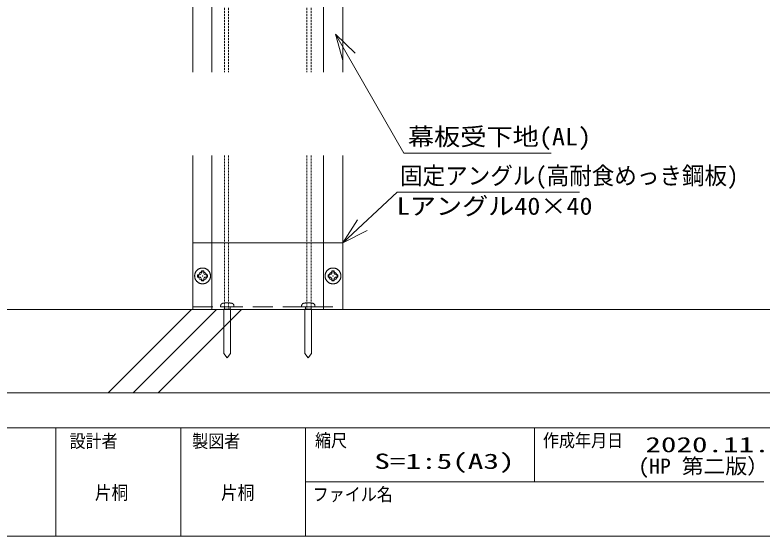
# Model space of a CAD drawing. Units: millimetres, scale not verified. Extents: x -450 to 450, y -136 to 136.
# Drawn here: x 290.1 to 379.8, y -136.5 to -73.9 of the extents above; entities that cross this region are included whole.
import ezdxf
from ezdxf.enums import TextEntityAlignment as Align

# ---------------------------------------------------------------- set-up
doc = ezdxf.new("R2010")
doc.units = ezdxf.units.MM
doc.header["$LTSCALE"] = 2
doc.header["$PDMODE"] = 32
doc.header["$PDSIZE"] = 1
doc.linetypes.add('DASHED1', pattern=[1.8, 1.2, -0.6])
for name, color, linetype, lineweight in [('0-0_一般', 4, 'Continuous', 9), ('0-1_デッキ', 4, 'Continuous', 9), ('0-2_束', 4, 'Continuous', 9), ('0-4_文字', 4, 'Continuous', 9), ('0-5_幕板下地', 1, 'Continuous', 9), ('0-6_ビス', 4, 'Continuous', 9)]:
    doc.layers.add(name, color=color, linetype=linetype, lineweight=lineweight)
doc.styles.add('ＭＳ ゴシック', font='')
doc.styles.get('ＭＳ ゴシック').set_extended_font_data('MS Gothic')

# ---------------------------------------------------------------- blocks, each defined once
blk = doc.blocks.new('シンボル-1')
at = {"layer": '0-0_一般', "color": 7, "style": 'ＭＳ ゴシック'}
for s, width, p in [('2020.11.11', 1.5, (-11.99, -0.013)), ('(HP 第二版）', 1.05, (-13.706, -5.184))]:
    blk.add_text(s, height=3.657, dxfattribs=dict(at, width=width)).set_placement(p, align=Align.BOTTOM_LEFT)
blk = doc.blocks.new('グループ-274-1')
at = {"layer": '0-0_一般', "color": 7, "linetype": 'DASHED1'}
for p, q in [((10673.65, -5668.8), (10673.65, -5843.2)), ((10678.65, -5668.8), (10678.65, -5843.2)), ((10772.65, -5668.8), (10772.65, -5843.2)), ((10777.65, -5668.8), (10777.65, -5843.2)), ((10673.65, -5943.2), (10673.65, -6128)), ((10678.65, -5943.2), (10678.65, -6128)), ((10772.65, -5943.2), (10772.65, -6128)), ((10777.65, -5943.2), (10777.65, -6128))]:
    blk.add_line(p, q, dxfattribs=at)
at = {"layer": '0-2_束', "color": 7}
for p, q in [((10635.65, -5708.8), (10658.65, -5708.8)), ((10635.65, -5714), (10658.65, -5714)), ((10792.65, -5708.8), (10815.65, -5708.8)), ((10792.65, -5714), (10815.65, -5714))]:
    blk.add_line(p, q, dxfattribs=at)
at = {"layer": '0-5_幕板下地', "color": 7}
for p, q in [((10815.65, -5668.8), (10635.65, -5668.8)), ((10635.65, -5668.8), (10635.65, -5708.8)), ((10658.65, -5668.8), (10658.65, -5843.2)), ((10792.65, -5843.2), (10792.65, -5668.8)), ((10815.65, -5708.8), (10815.65, -5668.8)), ((10635.65, -5714), (10635.65, -5843.2)), ((10815.65, -5843.2), (10815.65, -5714)), ((10635.65, -5943.2), (10635.65, -6128)), ((10658.65, -5943.2), (10658.65, -6128)), ((10792.65, -6128), (10792.65, -5943.2)), ((10815.65, -6128), (10815.65, -5943.2)), ((10635.65, -6128), (10815.65, -6128)), ((10658.65, -6128), (10792.65, -6128))]:
    blk.add_line(p, q, dxfattribs=at)
blk = doc.blocks.new('グループ-275-1')
at = {"layer": '0-6_ビス'}
for p, q in [((10673.65, -6127.6), (10673.65, -6124.8)), ((10680.44, -6124.8), (10680.44, -6127.6))]:
    blk.add_line(p, q, dxfattribs=at)
for points in [[(10669.79, -6121.63), (10669.66, -6121.81), (10669.53, -6121.99), (10669.42, -6122.18), (10669.33, -6122.38), (10669.25, -6122.58), (10669.18, -6122.78), (10669.13, -6122.99), (10669.09, -6123.19), (10669.06, -6123.39), (10669.05, -6123.59), (10669.05, -6123.71), (10669.05, -6123.77), (10669.05, -6123.82), (10669.05, -6123.87), (10669.05, -6123.92), (10669.05, -6123.98), (10669.05, -6124.03), (10669.05, -6124.08), (10669.05, -6124.13), (10669.05, -6124.19), (10669.05, -6124.24), (10669.05, -6124.29), (10669.05, -6124.34), (10669.05, -6124.39), (10669.05, -6124.45), (10669.05, -6124.5), (10669.05, -6124.55), (10669.05, -6124.6), (10669.05, -6124.66), (10669.05, -6124.71), (10669.05, -6124.76), (10669.24, -6124.8), (10669.99, -6124.8), (10670.74, -6124.8), (10671.49, -6124.8), (10672.25, -6124.8), (10673, -6124.8), (10673.75, -6124.8), (10674.51, -6124.8)], [(10675.68, -6120.04), (10675.31, -6120.06), (10674.93, -6120.09), (10674.55, -6120.12), (10674.18, -6120.16), (10673.8, -6120.21), (10673.42, -6120.26), (10673.05, -6120.32), (10672.99, -6120.33), (10672.92, -6120.34), (10672.86, -6120.35), (10672.8, -6120.36), (10672.74, -6120.37), (10672.68, -6120.38), (10672.62, -6120.39), (10672.56, -6120.4), (10672.49, -6120.41), (10672.43, -6120.42), (10672.37, -6120.43), (10672.31, -6120.44), (10672.25, -6120.45), (10672.19, -6120.46), (10672.13, -6120.47), (10672.06, -6120.48), (10672, -6120.49), (10671.94, -6120.5), (10671.88, -6120.51), (10671.82, -6120.52), (10671.76, -6120.53), (10671.6, -6120.56), (10671.4, -6120.6), (10671.21, -6120.66), (10671.01, -6120.74), (10670.82, -6120.83), (10670.63, -6120.93), (10670.45, -6121.04), (10670.27, -6121.17), (10670.1, -6121.31), (10669.94, -6121.47), (10669.79, -6121.63)], [(10674.51, -6124.8), (10675.26, -6124.8), (10676.01, -6124.8), (10676.77, -6124.8), (10677.52, -6124.8), (10678.27, -6124.8), (10679.02, -6124.8), (10679.78, -6124.8), (10680.53, -6124.8), (10681.28, -6124.8), (10682.04, -6124.8), (10682.79, -6124.8), (10683.54, -6124.8), (10684.29, -6124.8), (10685.05, -6124.8), (10685.05, -6124.8)], [(10683.04, -6120.72), (10682.84, -6120.65), (10682.64, -6120.59), (10682.45, -6120.55), (10682.32, -6120.52), (10682.26, -6120.51), (10682.2, -6120.5), (10682.14, -6120.49), (10682.08, -6120.48), (10682.02, -6120.47), (10681.95, -6120.46), (10681.89, -6120.46), (10681.83, -6120.45), (10681.77, -6120.44), (10681.71, -6120.43), (10681.65, -6120.42), (10681.59, -6120.41), (10681.52, -6120.4), (10681.46, -6120.39), (10681.4, -6120.38), (10681.34, -6120.37), (10681.28, -6120.36), (10681.22, -6120.35), (10681.15, -6120.34), (10681.09, -6120.33), (10680.95, -6120.31), (10680.58, -6120.25), (10680.2, -6120.2), (10679.82, -6120.15), (10679.45, -6120.12), (10679.07, -6120.08), (10678.69, -6120.05), (10678.32, -6120.03), (10677.94, -6120.02), (10677.57, -6120.01), (10677.19, -6120), (10676.81, -6120), (10676.44, -6120.01), (10676.06, -6120.02), (10675.68, -6120.04)], [(10685.05, -6124.8), (10685.05, -6124.75), (10685.05, -6124.7), (10685.05, -6124.64), (10685.05, -6124.59), (10685.05, -6124.54), (10685.05, -6124.49), (10685.05, -6124.43), (10685.05, -6124.38), (10685.05, -6124.33), (10685.05, -6124.28), (10685.05, -6124.22), (10685.05, -6124.17), (10685.05, -6124.12), (10685.05, -6124.07), (10685.05, -6124.02), (10685.05, -6123.96), (10685.05, -6123.91), (10685.05, -6123.86), (10685.05, -6123.81), (10685.05, -6123.75), (10685.05, -6123.7), (10685.04, -6123.54), (10685.03, -6123.34), (10685, -6123.14), (10684.96, -6122.93), (10684.9, -6122.73), (10684.83, -6122.53), (10684.74, -6122.33), (10684.64, -6122.13), (10684.53, -6121.95), (10684.4, -6121.76), (10684.26, -6121.59), (10684.11, -6121.43), (10683.95, -6121.28), (10683.78, -6121.14), (10683.6, -6121.01), (10683.42, -6120.9), (10683.23, -6120.8), (10683.04, -6120.72)]]:
    blk.add_lwpolyline(points, dxfattribs=at)
blk.add_lwpolyline([(10681.05, -6127.6), (10681.05, -6181), (10677.05, -6186), (10673.05, -6181), (10673.05, -6127.6)], close=True, dxfattribs=at)
blk = doc.blocks.new('グループ-276-1')
at = {"layer": '0-6_ビス', "color": 1}
blk.add_line((10648.71, -6083.85), (10648.71, -6081.78), dxfattribs=at)
for points in [[(10637.84, -6087.72), (10637.85, -6087.28), (10637.88, -6086.86), (10637.92, -6086.43), (10637.99, -6086.01), (10638.07, -6085.6), (10638.18, -6085.19), (10638.3, -6084.79), (10638.44, -6084.39), (10638.6, -6083.99), (10638.77, -6083.61), (10638.97, -6083.22), (10639.19, -6082.84), (10639.42, -6082.48), (10639.66, -6082.12), (10639.92, -6081.79), (10640.19, -6081.46), (10640.47, -6081.15), (10640.77, -6080.85), (10641.08, -6080.57), (10641.41, -6080.29), (10641.75, -6080.04), (10642.1, -6079.79), (10642.46, -6079.56), (10642.84, -6079.35), (10643.23, -6079.15), (10643.62, -6078.98), (10644.01, -6078.82), (10644.41, -6078.68), (10644.81, -6078.56), (10645.22, -6078.45), (10645.63, -6078.37), (10646.05, -6078.3), (10646.48, -6078.26), (10646.91, -6078.23), (10647.34, -6078.22), (10647.77, -6078.23), (10648.2, -6078.26), (10648.63, -6078.3), (10649.05, -6078.37)], [(10648.71, -6081.78), (10645.97, -6081.78), (10645.97, -6083.85)], [(10649.05, -6078.37), (10649.46, -6078.45), (10649.87, -6078.56), (10650.27, -6078.68), (10650.67, -6078.82), (10651.06, -6078.98), (10651.45, -6079.15), (10651.84, -6079.35), (10652.21, -6079.56), (10652.58, -6079.79), (10652.93, -6080.04), (10653.27, -6080.29), (10653.6, -6080.57), (10653.91, -6080.85), (10654.21, -6081.15), (10654.49, -6081.46), (10654.76, -6081.79), (10655.02, -6082.12), (10655.26, -6082.48), (10655.49, -6082.84), (10655.71, -6083.22), (10655.9, -6083.61), (10656.08, -6083.99), (10656.24, -6084.39), (10656.38, -6084.79), (10656.5, -6085.19), (10656.61, -6085.6), (10656.69, -6086.01), (10656.76, -6086.43), (10656.8, -6086.86), (10656.83, -6087.28), (10656.84, -6087.72), (10656.83, -6088.15), (10656.8, -6088.58), (10656.76, -6089.01), (10656.69, -6089.42), (10656.61, -6089.84), (10656.5, -6090.25), (10656.38, -6090.65), (10656.24, -6091.05)], [(10642.46, -6095.87), (10642.1, -6095.64), (10641.75, -6095.4), (10641.41, -6095.14), (10641.08, -6094.87), (10640.77, -6094.59), (10640.47, -6094.29), (10640.19, -6093.98), (10639.92, -6093.65), (10639.66, -6093.31), (10639.42, -6092.96), (10639.19, -6092.59), (10638.97, -6092.22), (10638.77, -6091.83), (10638.6, -6091.44), (10638.44, -6091.05), (10638.3, -6090.65), (10638.18, -6090.25), (10638.07, -6089.84), (10637.99, -6089.42), (10637.92, -6089.01), (10637.88, -6088.58), (10637.85, -6088.15), (10637.84, -6087.72)], [(10643.47, -6086.35), (10641.4, -6086.35), (10641.4, -6089.09), (10643.47, -6089.09)], [(10651.21, -6089.09), (10653.28, -6089.09), (10653.28, -6086.35), (10651.21, -6086.35)], [(10656.24, -6091.05), (10656.08, -6091.44), (10655.9, -6091.83), (10655.71, -6092.22), (10655.49, -6092.59), (10655.26, -6092.96), (10655.02, -6093.31), (10654.76, -6093.65), (10654.49, -6093.98), (10654.21, -6094.29), (10653.91, -6094.59), (10653.6, -6094.87), (10653.27, -6095.14), (10652.93, -6095.4), (10652.58, -6095.64), (10652.21, -6095.87), (10651.84, -6096.09), (10651.45, -6096.28), (10651.06, -6096.46), (10650.67, -6096.62), (10650.27, -6096.76), (10649.87, -6096.88), (10649.46, -6096.98), (10649.05, -6097.07), (10648.63, -6097.13), (10648.2, -6097.18), (10647.77, -6097.21), (10647.34, -6097.22), (10646.91, -6097.21), (10646.48, -6097.18), (10646.05, -6097.13), (10645.63, -6097.07), (10645.22, -6096.98), (10644.81, -6096.88), (10644.41, -6096.76), (10644.01, -6096.62), (10643.62, -6096.46), (10643.23, -6096.28), (10642.84, -6096.09), (10642.46, -6095.87)], [(10645.97, -6091.59), (10645.97, -6093.66), (10648.71, -6093.66), (10648.71, -6091.59)]]:
    blk.add_lwpolyline(points, dxfattribs=at)
for centre, start, end in [((10643.47, -6083.85), 270, 0), ((10643.47, -6091.59), 0, 90), ((10651.21, -6083.85), 180, 270), ((10651.21, -6091.59), 90, 180)]:
    blk.add_arc(centre, 2.5, start, end, dxfattribs=at)
blk.add_point((10647.34, -6088), dxfattribs=at)
blk = doc.blocks.new('グループ-277-1')
at = {"layer": '0-6_ビス', "color": 1}
blk.add_line((10802.58, -6083.85), (10802.58, -6081.78), dxfattribs=at)
for points in [[(10802.25, -6078.37), (10801.84, -6078.45), (10801.43, -6078.56), (10801.02, -6078.68), (10800.62, -6078.82), (10800.23, -6078.98), (10799.84, -6079.15), (10799.46, -6079.35), (10799.08, -6079.56), (10798.71, -6079.79), (10798.36, -6080.04), (10798.02, -6080.29), (10797.7, -6080.57), (10797.38, -6080.85), (10797.09, -6081.15), (10796.8, -6081.46), (10796.53, -6081.79), (10796.27, -6082.12), (10796.03, -6082.48), (10795.8, -6082.84), (10795.59, -6083.22), (10795.39, -6083.61), (10795.21, -6083.99), (10795.05, -6084.39), (10794.91, -6084.79), (10794.79, -6085.19), (10794.69, -6085.6), (10794.6, -6086.01), (10794.54, -6086.43), (10794.49, -6086.86), (10794.46, -6087.28), (10794.46, -6087.72), (10794.46, -6088.15), (10794.49, -6088.58), (10794.54, -6089.01), (10794.6, -6089.42), (10794.69, -6089.84), (10794.79, -6090.25), (10794.91, -6090.65), (10795.05, -6091.05)], [(10813.46, -6087.72), (10813.45, -6087.28), (10813.42, -6086.86), (10813.37, -6086.43), (10813.31, -6086.01), (10813.22, -6085.6), (10813.12, -6085.19), (10813, -6084.79), (10812.86, -6084.39), (10812.7, -6083.99), (10812.52, -6083.61), (10812.32, -6083.22), (10812.11, -6082.84), (10811.88, -6082.48), (10811.64, -6082.12), (10811.38, -6081.79), (10811.11, -6081.46), (10810.82, -6081.15), (10810.53, -6080.85), (10810.21, -6080.57), (10809.89, -6080.29), (10809.55, -6080.04), (10809.2, -6079.79), (10808.83, -6079.56), (10808.45, -6079.35), (10808.07, -6079.15), (10807.68, -6078.98), (10807.29, -6078.82), (10806.89, -6078.68), (10806.48, -6078.56), (10806.07, -6078.45), (10805.66, -6078.37), (10805.24, -6078.3), (10804.82, -6078.26), (10804.39, -6078.23), (10803.96, -6078.22), (10803.52, -6078.23), (10803.09, -6078.26), (10802.67, -6078.3), (10802.25, -6078.37)], [(10802.58, -6081.78), (10805.33, -6081.78), (10805.33, -6083.85)], [(10800.08, -6089.09), (10798.02, -6089.09), (10798.02, -6086.35), (10800.08, -6086.35)], [(10807.83, -6086.35), (10809.89, -6086.35), (10809.89, -6089.09), (10807.83, -6089.09)], [(10808.83, -6095.87), (10809.2, -6095.64), (10809.55, -6095.4), (10809.89, -6095.14), (10810.21, -6094.87), (10810.53, -6094.59), (10810.82, -6094.29), (10811.11, -6093.98), (10811.38, -6093.65), (10811.64, -6093.31), (10811.88, -6092.96), (10812.11, -6092.59), (10812.32, -6092.22), (10812.52, -6091.83), (10812.7, -6091.44), (10812.86, -6091.05), (10813, -6090.65), (10813.12, -6090.25), (10813.22, -6089.84), (10813.31, -6089.42), (10813.37, -6089.01), (10813.42, -6088.58), (10813.45, -6088.15), (10813.46, -6087.72)], [(10795.05, -6091.05), (10795.21, -6091.44), (10795.39, -6091.83), (10795.59, -6092.22), (10795.8, -6092.59), (10796.03, -6092.96), (10796.27, -6093.31), (10796.53, -6093.65), (10796.8, -6093.98), (10797.09, -6094.29), (10797.38, -6094.59), (10797.7, -6094.87), (10798.02, -6095.14), (10798.36, -6095.4), (10798.71, -6095.64), (10799.08, -6095.87), (10799.46, -6096.09), (10799.84, -6096.28), (10800.23, -6096.46), (10800.62, -6096.62), (10801.02, -6096.76), (10801.43, -6096.88), (10801.84, -6096.98), (10802.25, -6097.07), (10802.67, -6097.13), (10803.09, -6097.18), (10803.52, -6097.21), (10803.96, -6097.22), (10804.39, -6097.21), (10804.82, -6097.18), (10805.24, -6097.13), (10805.66, -6097.07), (10806.07, -6096.98), (10806.48, -6096.88), (10806.89, -6096.76), (10807.29, -6096.62), (10807.68, -6096.46), (10808.07, -6096.28), (10808.45, -6096.09), (10808.83, -6095.87)], [(10805.33, -6091.59), (10805.33, -6093.66), (10802.58, -6093.66), (10802.58, -6091.59)]]:
    blk.add_lwpolyline(points, dxfattribs=at)
for centre, start, end in [((10800.08, -6083.85), 270, 0), ((10800.08, -6091.59), 0, 90), ((10807.83, -6083.85), 180, 270), ((10807.83, -6091.59), 90, 180)]:
    blk.add_arc(centre, 2.5, start, end, dxfattribs=at)
blk.add_point((10803.96, -6088), dxfattribs=at)
blk = doc.blocks.new('グループ-278-1')
at = {"layer": '0-6_ビス'}
for p, q in [((10770.85, -6124.8), (10770.85, -6127.6)), ((10777.64, -6127.6), (10777.64, -6124.8))]:
    blk.add_line(p, q, dxfattribs=at)
for points in [[(10766.25, -6124.8), (10766.25, -6124.75), (10766.25, -6124.7), (10766.25, -6124.64), (10766.25, -6124.59), (10766.25, -6124.54), (10766.25, -6124.49), (10766.25, -6124.43), (10766.25, -6124.38), (10766.25, -6124.33), (10766.25, -6124.28), (10766.25, -6124.22), (10766.25, -6124.17), (10766.25, -6124.12), (10766.25, -6124.07), (10766.25, -6124.02), (10766.25, -6123.96), (10766.25, -6123.91), (10766.25, -6123.86), (10766.25, -6123.81), (10766.25, -6123.75), (10766.25, -6123.7), (10766.25, -6123.54), (10766.27, -6123.34), (10766.3, -6123.14), (10766.34, -6122.93), (10766.39, -6122.73), (10766.47, -6122.53), (10766.55, -6122.33), (10766.65, -6122.13), (10766.76, -6121.95), (10766.89, -6121.76), (10767.03, -6121.59), (10767.18, -6121.43), (10767.34, -6121.28), (10767.51, -6121.14), (10767.69, -6121.01), (10767.88, -6120.9), (10768.07, -6120.8), (10768.26, -6120.72)], [(10776.79, -6124.8), (10776.04, -6124.8), (10775.28, -6124.8), (10774.53, -6124.8), (10773.78, -6124.8), (10773.02, -6124.8), (10772.27, -6124.8), (10771.52, -6124.8), (10770.77, -6124.8), (10770.01, -6124.8), (10769.26, -6124.8), (10768.51, -6124.8), (10767.75, -6124.8), (10767, -6124.8), (10766.25, -6124.8)], [(10768.26, -6120.72), (10768.45, -6120.65), (10768.65, -6120.59), (10768.85, -6120.55), (10768.97, -6120.52), (10769.03, -6120.51), (10769.1, -6120.5), (10769.16, -6120.49), (10769.22, -6120.48), (10769.28, -6120.47), (10769.34, -6120.46), (10769.4, -6120.46), (10769.46, -6120.45), (10769.53, -6120.44), (10769.59, -6120.43), (10769.65, -6120.42), (10769.71, -6120.41), (10769.77, -6120.4), (10769.83, -6120.39), (10769.89, -6120.38), (10769.96, -6120.37), (10770.02, -6120.36), (10770.08, -6120.35), (10770.14, -6120.34), (10770.2, -6120.33), (10770.34, -6120.31), (10770.72, -6120.25), (10771.09, -6120.2), (10771.47, -6120.15), (10771.85, -6120.12), (10772.22, -6120.08), (10772.6, -6120.05), (10772.98, -6120.03), (10773.35, -6120.02), (10773.73, -6120.01), (10774.11, -6120), (10774.48, -6120), (10774.86, -6120.01), (10775.24, -6120.02), (10775.61, -6120.04)], [(10775.61, -6120.04), (10775.99, -6120.06), (10776.37, -6120.09), (10776.74, -6120.12), (10777.12, -6120.16), (10777.49, -6120.21), (10777.87, -6120.26), (10778.25, -6120.32), (10778.31, -6120.33), (10778.37, -6120.34), (10778.43, -6120.35), (10778.49, -6120.36), (10778.55, -6120.37), (10778.62, -6120.38), (10778.68, -6120.39), (10778.74, -6120.4), (10778.8, -6120.41), (10778.86, -6120.42), (10778.92, -6120.43), (10778.98, -6120.44), (10779.05, -6120.45), (10779.11, -6120.46), (10779.17, -6120.47), (10779.23, -6120.48), (10779.29, -6120.49), (10779.35, -6120.5), (10779.41, -6120.51), (10779.48, -6120.52), (10779.54, -6120.53), (10779.7, -6120.56), (10779.89, -6120.6), (10780.09, -6120.66), (10780.28, -6120.74), (10780.48, -6120.83), (10780.66, -6120.93), (10780.85, -6121.04), (10781.02, -6121.17), (10781.19, -6121.31), (10781.35, -6121.47), (10781.5, -6121.63)], [(10781.5, -6121.63), (10781.64, -6121.81), (10781.76, -6121.99), (10781.87, -6122.18), (10781.97, -6122.38), (10782.05, -6122.58), (10782.12, -6122.78), (10782.17, -6122.99), (10782.21, -6123.19), (10782.23, -6123.39), (10782.25, -6123.59), (10782.25, -6123.71), (10782.25, -6123.77), (10782.25, -6123.82), (10782.25, -6123.87), (10782.25, -6123.92), (10782.25, -6123.98), (10782.25, -6124.03), (10782.25, -6124.08), (10782.25, -6124.13), (10782.25, -6124.19), (10782.25, -6124.24), (10782.25, -6124.29), (10782.25, -6124.34), (10782.25, -6124.39), (10782.25, -6124.45), (10782.25, -6124.5), (10782.25, -6124.55), (10782.25, -6124.6), (10782.25, -6124.66), (10782.25, -6124.71), (10782.25, -6124.76), (10782.06, -6124.8), (10781.31, -6124.8), (10780.55, -6124.8), (10779.8, -6124.8), (10779.05, -6124.8), (10778.29, -6124.8), (10777.54, -6124.8), (10776.79, -6124.8)]]:
    blk.add_lwpolyline(points, dxfattribs=at)
blk.add_lwpolyline([(10770.25, -6127.6), (10770.25, -6181), (10774.25, -6186), (10778.25, -6181), (10778.25, -6127.6)], close=True, dxfattribs=at)

msp = doc.modelspace()

# ---------------------------------------------------------------- linework, layer by layer
at = {"layer": '0-0_一般'}
msp.add_line((311.458, -101.3), (329.458, -101.3), dxfattribs=at)
at = {"layer": '0-0_一般', "color": 1}
msp.add_line((430.558, -109.3), (290.358, -109.3), dxfattribs=at)
at = {"layer": '0-0_一般', "color": 7}
for p, q in [((301.287, -119.3), (311.287, -109.3)), ((304.287, -119.3), (314.287, -109.3)), ((307.287, -119.3), (317.287, -109.3)), ((295, -123.5), (295, -136.5)), ((310, -123.5), (310, -136.5)), ((325, -123.5), (325, -136.5)), ((352.5, -130), (352.5, -123.5)), ((325, -130), (380, -130))]:
    msp.add_line(p, q, dxfattribs=at)
at = {"layer": '0-0_一般', "linetype": 'DASHED1'}
msp.add_line((311.458, -108.98), (329.458, -108.98), dxfattribs=at)
at = {"layer": '0-0_一般', "color": 5}
for points in [[(50, 136.5), (450, 136.5), (450, -123.5), (50, -123.5)], [(50, -123.5), (450, -123.5), (450, -136.5), (50, -136.5)]]:
    msp.add_lwpolyline(points, close=True, dxfattribs=at)
at = {"layer": '0-0_一般', "color": 7}
msp.add_lwpolyline([(423.594, -109.3), (288.693, -109.3), (288.693, -119.3), (423.594, -119.3)], close=True, dxfattribs=at)
at = {"layer": '0-4_文字'}
for p, q in [((336.811, -90.522), (328.576, -76.258)), ((336.811, -90.522), (354.472, -90.522)), ((336.011, -95.213), (329.458, -101.3)), ((336.011, -95.213), (357.87, -95.213))]:
    msp.add_line(p, q, dxfattribs=at)
for points in [[(329.482, -79.417), (328.576, -76.258), (330.94, -78.541)], [(332.387, -99.808), (329.458, -101.3), (331.248, -98.543)]]:
    msp.add_lwpolyline(points, dxfattribs=at)

# ---------------------------------------------------------------- block references
at = {"layer": '0-0_一般', "xscale": 0.1, "yscale": 0.1}
msp.add_blockref('グループ-274-1', (-752.107, 503.5), dxfattribs=at)
at = {"layer": '0-1_デッキ', "xscale": 0.5, "yscale": 0.5}
msp.add_blockref('シンボル-1', (371.79, -126.982), dxfattribs=at)
at = {"layer": '0-6_ビス', "xscale": 0.1, "yscale": 0.1}
for name in ['グループ-276-1', 'グループ-277-1', 'グループ-275-1', 'グループ-278-1']:
    msp.add_blockref(name, (-752.107, 503.5), dxfattribs=at)

# ---------------------------------------------------------------- texts
at = {"layer": '0-0_一般', "color": 1, "style": 'ＭＳ ゴシック', "width": 0.9}
for s, p in [('設計者', (296.65, -126.358)), ('製図者', (311.378, -126.358)), ('縮尺', (326.126, -126.283)), ('作成年月日', (353.493, -126.275)), ('ファイル名', (325.845, -132.75))]:
    msp.add_text(s, height=1.569, dxfattribs=at).set_placement(p, align=Align.BOTTOM_LEFT)
at = {"layer": '0-0_一般', "color": 7, "style": 'ＭＳ ゴシック'}
for s, height, width, p in [('S=1:5(A3)', 1.833, 1.5, (333.252, -128.984)), ('片桐', 1.633, 0.9, (299.697, -132.602)), ('片桐', 1.633, 0.9, (314.835, -132.602))]:
    msp.add_text(s, height=height, dxfattribs=dict(at, width=width)).set_placement(p, align=Align.BOTTOM_LEFT)
at = {"layer": '0-4_文字', "style": 'ＭＳ ゴシック'}
for s, height, width, p in [('幕板受下地(AL)', 2.097, 1.1, (337.273, -90.237)), ('固定アングル(高耐食めっき鋼板)', 2.09, 0.95, (336.34, -94.912)), ('Lアングル40×40', 2.09, 1.1, (335.953, -98.56))]:
    msp.add_text(s, height=height, dxfattribs=dict(at, width=width)).set_placement(p, align=Align.BOTTOM_LEFT)

doc.saveas('drawing.dxf')
